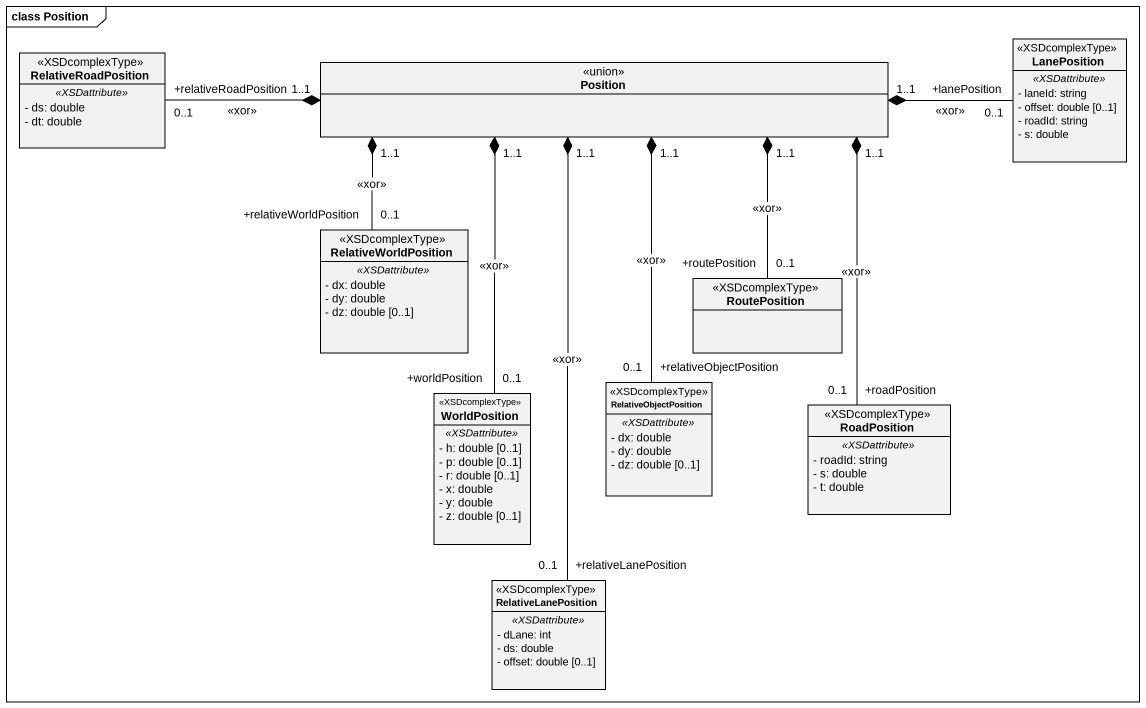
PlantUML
@startuml
mainframe class Position
hide circle
hide empty members
skinparam classAttributeIconSize 0
class RelativeRoadPosition <<XSDcomplexType>> {
  .. <<XSDattribute>> ..
  - ds: double
  - dt: double
}
class Position <<union>>
class LanePosition <<XSDcomplexType>> {
  .. <<XSDattribute>> ..
  - laneId: string
  - offset: double [0..1]
  - roadId: string
  - s: double
}
class RelativeWorldPosition <<XSDcomplexType>> {
  .. <<XSDattribute>> ..
  - dx: double
  - dy: double
  - dz: double [0..1]
}
class RoutePosition <<XSDcomplexType>>
class WorldPosition <<XSDcomplexType>> {
  .. <<XSDattribute>> ..
  - h: double [0..1]
  - p: double [0..1]
  - r: double [0..1]
  - x: double
  - y: double
  - z: double [0..1]
}
class RelativeObjectPosition <<XSDcomplexType>> {
  .. <<XSDattribute>> ..
  - dx: double
  - dy: double
  - dz: double [0..1]
}
class RoadPosition <<XSDcomplexType>> {
  .. <<XSDattribute>> ..
  - roadId: string
  - s: double
  - t: double
}
class RelativeLanePosition <<XSDcomplexType>> {
  .. <<XSDattribute>> ..
  - dLane: int
  - ds: double
  - offset: double [0..1]
}
Position "1..1" *-left- "+relativeRoadPosition\n0..1" RelativeRoadPosition : <<xor>>
Position "1..1" *-right- "+lanePosition\n0..1" LanePosition : <<xor>>
Position "1..1" *-- "+relativeWorldPosition\n0..1" RelativeWorldPosition : <<xor>>
Position "1..1" *-- "+routePosition\n0..1" RoutePosition : <<xor>>
Position "1..1" *-- "+worldPosition\n0..1" WorldPosition : <<xor>>
Position "1..1" *-- "+relativeObjectPosition\n0..1" RelativeObjectPosition : <<xor>>
Position "1..1" *-- "+roadPosition\n0..1" RoadPosition : <<xor>>
Position "1..1" *-- "+relativeLanePosition\n0..1" RelativeLanePosition : <<xor>>
@enduml
